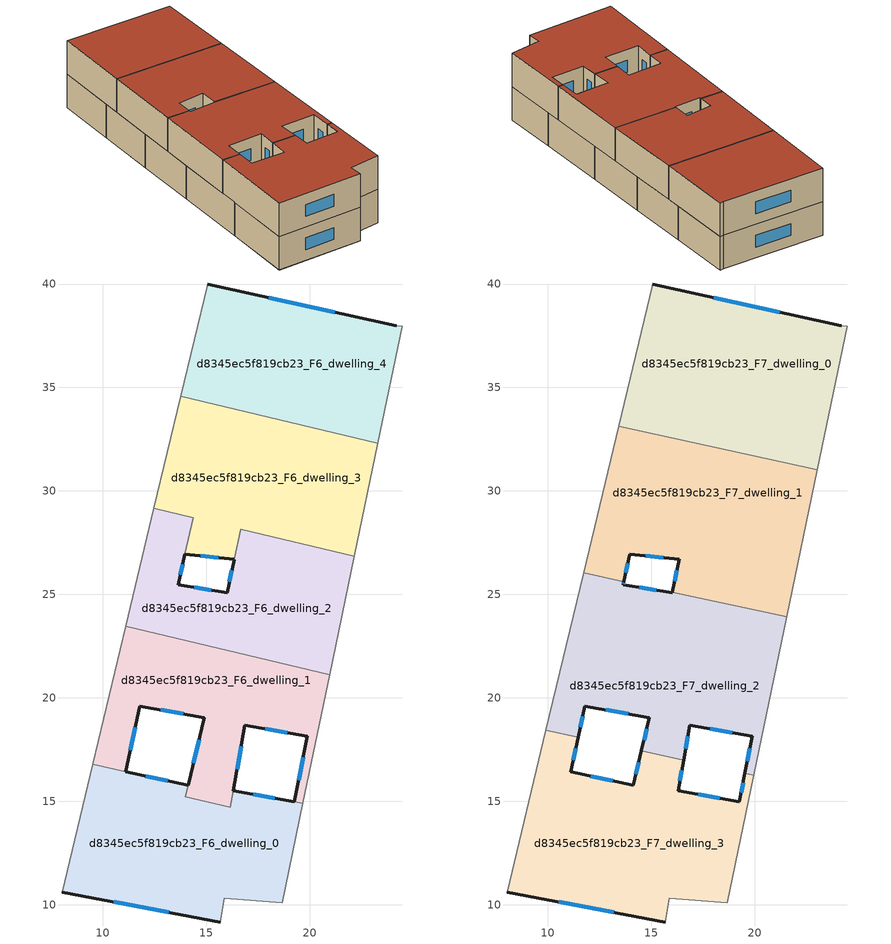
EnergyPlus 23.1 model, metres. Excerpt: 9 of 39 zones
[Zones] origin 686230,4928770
d8345ec5f819cb23_F6_dwelling_0
 floor to d8345ec5f819cb23_F5_dwelling_0 (EU_floor_Construction): 19.67,14.91 18.67,10.11 15.89,10.32 15.68,9.17 8.05,10.61 9.52,16.79 14.13,15.77 14,15.24 16.16,14.72 16.31,15.51 z18
 wall outside (EU_wall_Construction): 8.05,10.61 15.68,9.17 / 19.27,14.98 16.31,15.51 / 14.13,15.77 11.11,16.44 z18:21
 wall adiabatic (EU_wall_Construction): 15.68,9.17 15.89,10.32 18.67,10.11 19.67,14.91 / 9.53,16.79 8.05,10.61 z18:21
 wall to d8345ec5f819cb23_F6_dwelling_1 (EU_wall_Construction): 14,15.24 14.13,15.77 / 16.31,15.51 16.17,14.72 / 19.67,14.91 19.27,14.98 / 11.11,16.44 9.53,16.79 / 16.16,14.72 14,15.23 z18:21
 window (EU_Window_Construction): 10.53,10.14 13.2,9.64 / 18.31,15.15 17.27,15.34 / 13.15,15.99 12.09,16.22 z18.98:20.02
d8345ec5f819cb23_F6_dwelling_1
 floor to d8345ec5f819cb23_F5_dwelling_1 (EU_floor_Construction): 20.97,21.12 19.67,14.91 19.27,14.99 19.89,18.15 16.88,18.69 16.17,14.72 14,15.23 14.92,19.04 11.8,19.6 11.11,16.45 10.32,16.62 9.53,16.8 11.12,23.47 z18
 wall outside (EU_wall_Construction): 11.11,16.45 11.8,19.6 14.92,19.04 14.13,15.78 / 16.31,15.51 16.88,18.69 19.89,18.15 19.27,14.99 z18:21
 wall adiabatic (EU_wall_Construction): 11.12,23.47 9.53,16.8 / 19.67,14.91 20.97,21.12 z18:21
 wall to d8345ec5f819cb23_F6_dwelling_2 (EU_wall_Construction): 20.97,21.12 11.12,23.47 z18:21
 window (EU_Window_Construction): 14.66,17.98 14.39,16.84 / 12.81,19.42 13.9,19.22 / 11.33,17.47 11.57,18.57 / 19.69,17.12 19.47,16.01 / 17.86,18.51 18.91,18.33 / 16.5,16.55 16.69,17.66 z18.98:20.02
d8345ec5f819cb23_F6_dwelling_2
 floor to d8345ec5f819cb23_F5_dwelling_2 (EU_floor_Construction): 22.16,26.85 20.97,21.12 11.12,23.47 12.48,29.16 14.37,28.71 13.65,25.46 16.02,25.08 16.36,26.69 16.67,28.16 z18
 wall outside (EU_wall_Construction): 16.36,26.68 16.02,25.08 13.65,25.46 13.98,26.94 z18:21
 wall adiabatic (EU_wall_Construction): 20.97,21.12 22.16,26.85 / 12.48,29.16 11.12,23.47 z18:21
 wall to d8345ec5f819cb23_F6_dwelling_3 (EU_wall_Construction): 22.16,26.85 16.67,28.16 16.36,26.69 / 13.98,26.94 14.37,28.71 12.48,29.16 z18:21
 window (EU_Window_Construction): 15.25,25.2 14.42,25.34 / 16.25,26.16 16.13,25.6 / 13.76,25.94 13.87,26.46 z18.98:20.02
d8345ec5f819cb23_F6_dwelling_3
 floor to d8345ec5f819cb23_F5_dwelling_3 (EU_floor_Construction): 23.3,32.31 22.16,26.85 16.67,28.16 16.36,26.69 13.98,26.94 14.37,28.71 12.48,29.16 13.77,34.57 z18
 wall outside (EU_wall_Construction): 13.98,26.94 16.36,26.69 z18:21
 wall adiabatic (EU_wall_Construction): 13.77,34.57 12.48,29.16 / 22.16,26.85 23.3,32.31 z18:21
 wall to d8345ec5f819cb23_F6_dwelling_4 (EU_wall_Construction): 23.3,32.31 13.77,34.57 z18:21
 window (EU_Window_Construction): 14.75,26.86 15.59,26.77 z18.98:20.02
d8345ec5f819cb23_F6_dwelling_4
 floor to d8345ec5f819cb23_F5_dwelling_4 (EU_floor_Construction): 24.19,37.99 24.48,37.95 23.3,32.31 13.77,34.57 15.07,40 z18
 wall outside (EU_wall_Construction): 24.19,37.99 15.07,40 z18:21
 wall adiabatic (EU_wall_Construction): 15.07,40 13.77,34.57 / 23.3,32.31 24.48,37.95 24.19,37.99 z18:21
 window (EU_Window_Construction): 21.22,38.64 18.03,39.35 z18.98:20.02
d8345ec5f819cb23_F7_dwelling_0
 floor to d8345ec5f819cb23_F6_dwelling_4 (EU_floor_Construction): 24.19,37.99 24.48,37.95 23.3,32.31 13.77,34.57 15.07,40 z21
 floor to d8345ec5f819cb23_F6_dwelling_3 (EU_floor_Construction): 23.3,32.31 23.03,31.03 13.43,33.12 13.77,34.57 z21
 wall outside (EU_wall_Construction): 24.19,37.99 15.07,40 z21:24
 wall adiabatic (EU_wall_Construction): 23.03,31.03 24.48,37.95 24.19,37.99 / 15.07,40 13.43,33.12 z21:24
 wall to d8345ec5f819cb23_F7_dwelling_1 (EU_wall_Construction): 13.43,33.12 23.03,31.03 z21:24
 window (EU_Window_Construction): 21.22,38.64 18.03,39.35 z21.98:23.02
 roof outside (EU_roof_Construction): 23.03,31.03 24.48,37.95 24.19,37.99 15.07,40 13.43,33.12 z24
d8345ec5f819cb23_F7_dwelling_1
 floor to d8345ec5f819cb23_F6_dwelling_3 (EU_floor_Construction): 23.03,31.03 22.16,26.85 16.67,28.16 16.36,26.69 13.98,26.94 14.37,28.71 12.48,29.16 13.43,33.12 z21
 floor to d8345ec5f819cb23_F6_dwelling_2 (EU_floor_Construction): 14.37,28.71 13.69,25.62 11.74,26.05 12.48,29.16 z21; 22.16,26.85 21.55,23.91 16.03,25.11 16.67,28.16 z21
 wall outside (EU_wall_Construction): 13.69,25.62 13.98,26.94 16.36,26.69 16.03,25.11 z21:24
 wall adiabatic (EU_wall_Construction): 13.43,33.12 11.74,26.05 / 21.55,23.91 23.03,31.03 z21:24
 wall to d8345ec5f819cb23_F7_dwelling_2 (EU_wall_Construction): 16.03,25.11 21.55,23.91 / 11.74,26.05 13.69,25.62 z21:24
 window (EU_Window_Construction): 16.25,26.18 16.13,25.63 / 14.75,26.86 15.59,26.77 / 13.78,26.05 13.88,26.51 z21.98:23.02
 roof outside (EU_roof_Construction): 21.55,23.91 23.03,31.03 13.43,33.12 11.74,26.05 13.69,25.62 13.98,26.94 16.36,26.69 16.03,25.11 z24
d8345ec5f819cb23_F7_dwelling_2
 floor to d8345ec5f819cb23_F6_dwelling_1 (EU_floor_Construction): 20.97,21.12 19.95,16.26 19.54,16.35 19.89,18.15 16.88,18.69 16.57,17 14.53,17.44 14.92,19.04 11.8,19.6 11.47,18.11 9.92,18.44 11.12,23.47 z21
 floor to d8345ec5f819cb23_F6_dwelling_2 (EU_floor_Construction): 21.55,23.91 20.97,21.12 11.12,23.47 11.74,26.05 13.69,25.62 13.65,25.46 16.02,25.08 16.03,25.11 z21
 wall outside (EU_wall_Construction): 16.03,25.11 16.02,25.08 13.65,25.46 13.69,25.62 / 16.57,17 16.88,18.69 19.89,18.15 19.54,16.35 / 11.47,18.11 11.8,19.6 14.92,19.04 14.53,17.44 z21:24
 wall adiabatic (EU_wall_Construction): 19.95,16.26 21.55,23.91 / 11.74,26.05 9.92,18.45 z21:24
 wall to d8345ec5f819cb23_F7_dwelling_3 (EU_wall_Construction): 19.54,16.35 19.95,16.26 / 14.53,17.44 16.57,17 / 9.92,18.45 11.47,18.11 z21:24
 window (EU_Window_Construction): 15.25,25.2 14.42,25.34 / 19.77,17.56 19.65,16.94 / 17.86,18.51 18.91,18.33 / 16.67,17.55 16.78,18.14 / 14.79,18.52 14.66,17.96 / 12.81,19.42 13.9,19.22 / 11.58,18.59 11.69,19.11 / 13.66,25.51 13.67,25.57 z21.98:23.02
 roof outside (EU_roof_Construction): 19.95,16.26 21.55,23.91 16.03,25.11 16.02,25.08 13.65,25.46 13.69,25.62 11.74,26.05 9.92,18.45 11.47,18.11 11.8,19.6 14.92,19.04 14.53,17.44 16.57,17 16.88,18.69 19.89,18.15 19.54,16.35 z24
d8345ec5f819cb23_F7_dwelling_3
 floor to d8345ec5f819cb23_F6_dwelling_0 (EU_floor_Construction): 19.67,14.91 18.67,10.11 15.89,10.32 15.68,9.17 8.05,10.61 9.52,16.79 14.13,15.77 14,15.24 16.16,14.72 16.31,15.51 z21
 floor to d8345ec5f819cb23_F6_dwelling_1 (EU_floor_Construction): 16.57,17 16.17,14.72 14,15.23 14.53,17.44 z21; 11.47,18.11 11.11,16.44 9.53,16.79 9.92,18.44 z21; 19.95,16.26 19.67,14.91 19.27,14.99 19.54,16.35 z21
 wall outside (EU_wall_Construction): 14.53,17.44 14.13,15.77 11.11,16.44 11.47,18.11 / 19.54,16.35 19.27,14.98 16.31,15.51 16.57,17 / 8.05,10.61 15.68,9.17 z21:24
 wall adiabatic (EU_wall_Construction): 9.92,18.45 8.05,10.61 / 15.68,9.17 15.89,10.32 18.67,10.11 19.95,16.26 z21:24
 window (EU_Window_Construction): 11.23,16.98 11.35,17.56 / 13.15,15.99 12.09,16.22 / 14.4,16.9 14.26,16.31 / 16.4,15.99 16.49,16.51 / 18.31,15.15 17.27,15.34 / 19.45,15.9 19.36,15.43 / 10.53,10.14 13.2,9.64 z21.98:23.02
 roof outside (EU_roof_Construction): 18.67,10.11 19.95,16.26 19.54,16.35 19.27,14.98 16.31,15.51 16.57,17 14.53,17.44 14.13,15.77 11.11,16.44 11.47,18.11 9.92,18.45 8.05,10.61 15.68,9.17 15.89,10.32 z24
[Building]
EU S2 Campaign: North Axis=0; Terrain=City; Solar Distribution=FullExterior
[Site:Location]
Bologna: Latitude=44.5; Longitude=11.25; Time Zone=1; Elevation=37
[SizingPeriod:WeatherFileDays]
AnnualSizingPeriod: Begin Month=1; Begin Day of Month=1; End Month=12; End Day of Month=31; Day of Week for Start Day=Monday; Use Weather File Daylight Saving Period=No; Use Weather File Rain and Snow Indicators=No
[MATERIAL]
EU_InternalMass_Material: Roughness=MediumRough; Thickness=0.1; Conductivity=1; Density=1800; Specific Heat=900; Thermal Absorptance=0.9; Solar Absorptance=0.7; Visible Absorptance=0.7
[MATERIAL:NOMASS] Roughness=MediumRough; Thermal Absorptance=0.9; Solar Absorptance=0.7; Visible Absorptance=0.7
Name | Thermal Resistance
EU_wall_NoMass | 0.905828
EU_roof_NoMass | 0.37593
EU_floor_NoMass | 0.67114
[WINDOWMATERIAL:SIMPLEGLAZINGSYSTEM]
EU_Window_SimpleGlazing: UFactor=4.52486; Solar Heat Gain Coefficient=0.85; Visible Transmittance=0.85
[CONSTRUCTION]
EU_wall_Construction: EU_wall_NoMass
EU_roof_Construction: EU_roof_NoMass
EU_floor_Construction: EU_floor_NoMass
EU_Window_Construction: EU_Window_SimpleGlazing
EU_InternalMass_Construction: EU_InternalMass_Material
[ZONE] Type=1; Multiplier=1; Ceiling Height=autocalculate; Floor Area=autocalculate; Part of Total Floor Area=Yes
Name | Volume
d8345ec5f819cb23_F6_dwelling_0 | 181.391
d8345ec5f819cb23_F7_dwelling_0 | 206.147
d8345ec5f819cb23_F6_dwelling_1 | 148.389
d8345ec5f819cb23_F7_dwelling_1 | 206.122
d8345ec5f819cb23_F6_dwelling_2 | 153.127
d8345ec5f819cb23_F7_dwelling_2; d8345ec5f819cb23_F7_dwelling_3 | 206.136
d8345ec5f819cb23_F6_dwelling_3 | 176.725
d8345ec5f819cb23_F6_dwelling_4 | 164.918
[INTERNALMASS] Construction=EU_InternalMass_Construction
Name | Zone or ZoneList | Surface Area
d8345ec5f819cb23_F6_dwelling_0_EU_InternalMass | d8345ec5f819cb23_F6_dwelling_0 | 60.4631
d8345ec5f819cb23_F6_dwelling_1_EU_InternalMass | d8345ec5f819cb23_F6_dwelling_1 | 49.483
d8345ec5f819cb23_F6_dwelling_2_EU_InternalMass | d8345ec5f819cb23_F6_dwelling_2 | 51.043
d8345ec5f819cb23_F6_dwelling_3_EU_InternalMass | d8345ec5f819cb23_F6_dwelling_3 | 58.9084
d8345ec5f819cb23_F6_dwelling_4_EU_InternalMass | d8345ec5f819cb23_F6_dwelling_4 | 54.9725
d8345ec5f819cb23_F7_dwelling_0_EU_InternalMass | d8345ec5f819cb23_F7_dwelling_0 | 68.7157
d8345ec5f819cb23_F7_dwelling_1_EU_InternalMass | d8345ec5f819cb23_F7_dwelling_1 | 68.7168
d8345ec5f819cb23_F7_dwelling_2_EU_InternalMass | d8345ec5f819cb23_F7_dwelling_2 | 68.7148
d8345ec5f819cb23_F7_dwelling_3_EU_InternalMass | d8345ec5f819cb23_F7_dwelling_3 | 68.7181
[OTHEREQUIPMENT] Fuel Type=Electricity; Design Level Calculation Method=Watts/Area; Power per Zone Floor Area=1; Fraction Latent=0; Fraction Radiant=0; Fraction Lost=0; Carbon Dioxide Generation Rate=0; EndUse Subcategory=EU_Step8_InternalGains
Name | Zone or ZoneList or Space or SpaceList | Schedule
EU_Step8_InternalGain_d8345ec5f819cb23_F6_dwelling_0_f000 | d8345ec5f819cb23_F6_dwelling_0 | EU_Step8_GainSchedule_d8345ec5f819cb23_F6_dwelling_0_f000
EU_Step8_InternalGain_d8345ec5f819cb23_F6_dwelling_1_f000 | d8345ec5f819cb23_F6_dwelling_1 | EU_Step8_GainSchedule_d8345ec5f819cb23_F6_dwelling_1_f000
EU_Step8_InternalGain_d8345ec5f819cb23_F6_dwelling_2_f000 | d8345ec5f819cb23_F6_dwelling_2 | EU_Step8_GainSchedule_d8345ec5f819cb23_F6_dwelling_2_f000
EU_Step8_InternalGain_d8345ec5f819cb23_F6_dwelling_3_f000 | d8345ec5f819cb23_F6_dwelling_3 | EU_Step8_GainSchedule_d8345ec5f819cb23_F6_dwelling_3_f000
EU_Step8_InternalGain_d8345ec5f819cb23_F6_dwelling_4_f000 | d8345ec5f819cb23_F6_dwelling_4 | EU_Step8_GainSchedule_d8345ec5f819cb23_F6_dwelling_4_f000
EU_Step8_InternalGain_d8345ec5f819cb23_F7_dwelling_0_f000 | d8345ec5f819cb23_F7_dwelling_0 | EU_Step8_GainSchedule_d8345ec5f819cb23_F7_dwelling_0_f000
EU_Step8_InternalGain_d8345ec5f819cb23_F7_dwelling_1_f000 | d8345ec5f819cb23_F7_dwelling_1 | EU_Step8_GainSchedule_d8345ec5f819cb23_F7_dwelling_1_f000
EU_Step8_InternalGain_d8345ec5f819cb23_F7_dwelling_2_f000 | d8345ec5f819cb23_F7_dwelling_2 | EU_Step8_GainSchedule_d8345ec5f819cb23_F7_dwelling_2_f000
EU_Step8_InternalGain_d8345ec5f819cb23_F7_dwelling_3_f000 | d8345ec5f819cb23_F7_dwelling_3 | EU_Step8_GainSchedule_d8345ec5f819cb23_F7_dwelling_3_f000
[ZONEVENTILATION:DESIGNFLOWRATE] Schedule=EU_AlwaysOn; Design Flow Rate Calculation Method=AirChanges/Hour; Air Changes per Hour=0.73129; Ventilation Type=Natural; Fan Pressure Rise=0; Fan Total Efficiency=1; Constant Term Coefficient=1; Temperature Term Coefficient=0; Velocity Term Coefficient=0; Velocity Squared Term Coefficient=0; Minimum Indoor Temperature=-100; Maximum Indoor Temperature=100; Delta Temperature=-100; Minimum Outdoor Temperature=-100; Maximum Outdoor Temperature=100; Maximum Wind Speed=40
Name | Zone or ZoneList or Space or SpaceList
EU_ConstantAir_d8345ec5f819cb23_F6_dwelling_0 | d8345ec5f819cb23_F6_dwelling_0
EU_ConstantAir_d8345ec5f819cb23_F6_dwelling_1 | d8345ec5f819cb23_F6_dwelling_1
EU_ConstantAir_d8345ec5f819cb23_F6_dwelling_2 | d8345ec5f819cb23_F6_dwelling_2
EU_ConstantAir_d8345ec5f819cb23_F6_dwelling_3 | d8345ec5f819cb23_F6_dwelling_3
EU_ConstantAir_d8345ec5f819cb23_F6_dwelling_4 | d8345ec5f819cb23_F6_dwelling_4
EU_ConstantAir_d8345ec5f819cb23_F7_dwelling_0 | d8345ec5f819cb23_F7_dwelling_0
EU_ConstantAir_d8345ec5f819cb23_F7_dwelling_1 | d8345ec5f819cb23_F7_dwelling_1
EU_ConstantAir_d8345ec5f819cb23_F7_dwelling_2 | d8345ec5f819cb23_F7_dwelling_2
EU_ConstantAir_d8345ec5f819cb23_F7_dwelling_3 | d8345ec5f819cb23_F7_dwelling_3
[HVACTEMPLATE:THERMOSTAT] Constant Heating Setpoint=20; Constant Cooling Setpoint=50
EU_HeatOnly_d8345ec5f819cb23_F0_dwelling_0; EU_HeatOnly_d8345ec5f819cb23_F0_dwelling_1; EU_HeatOnly_d8345ec5f819cb23_F0_dwelling_2; EU_HeatOnly_d8345ec5f819cb23_F0_dwelling_3; EU_HeatOnly_d8345ec5f819cb23_F0_dwelling_4; EU_HeatOnly_d8345ec5f819cb23_F1_dwelling_0; EU_HeatOnly_d8345ec5f819cb23_F1_dwelling_1; EU_HeatOnly_d8345ec5f819cb23_F1_dwelling_2; EU_HeatOnly_d8345ec5f819cb23_F1_dwelling_3; EU_HeatOnly_d8345ec5f819cb23_F1_dwelling_4; EU_HeatOnly_d8345ec5f819cb23_F2_dwelling_0; EU_HeatOnly_d8345ec5f819cb23_F2_dwelling_1; EU_HeatOnly_d8345ec5f819cb23_F2_dwelling_2; EU_HeatOnly_d8345ec5f819cb23_F2_dwelling_3; EU_HeatOnly_d8345ec5f819cb23_F2_dwelling_4; EU_HeatOnly_d8345ec5f819cb23_F3_dwelling_0; EU_HeatOnly_d8345ec5f819cb23_F3_dwelling_1; EU_HeatOnly_d8345ec5f819cb23_F3_dwelling_2; EU_HeatOnly_d8345ec5f819cb23_F3_dwelling_3; EU_HeatOnly_d8345ec5f819cb23_F3_dwelling_4; EU_HeatOnly_d8345ec5f819cb23_F4_dwelling_0; EU_HeatOnly_d8345ec5f819cb23_F4_dwelling_1; EU_HeatOnly_d8345ec5f819cb23_F4_dwelling_2; EU_HeatOnly_d8345ec5f819cb23_F4_dwelling_3; EU_HeatOnly_d8345ec5f819cb23_F4_dwelling_4; EU_HeatOnly_d8345ec5f819cb23_F5_dwelling_0; EU_HeatOnly_d8345ec5f819cb23_F5_dwelling_1; EU_HeatOnly_d8345ec5f819cb23_F5_dwelling_2; EU_HeatOnly_d8345ec5f819cb23_F5_dwelling_3; EU_HeatOnly_d8345ec5f819cb23_F5_dwelling_4; EU_HeatOnly_d8345ec5f819cb23_F6_dwelling_0; EU_HeatOnly_d8345ec5f819cb23_F6_dwelling_1; EU_HeatOnly_d8345ec5f819cb23_F6_dwelling_2; EU_HeatOnly_d8345ec5f819cb23_F6_dwelling_3; EU_HeatOnly_d8345ec5f819cb23_F6_dwelling_4; EU_HeatOnly_d8345ec5f819cb23_F7_dwelling_0; EU_HeatOnly_d8345ec5f819cb23_F7_dwelling_1; EU_HeatOnly_d8345ec5f819cb23_F7_dwelling_2; EU_HeatOnly_d8345ec5f819cb23_F7_dwelling_3
[HVACTEMPLATE:ZONE:IDEALLOADSAIRSYSTEM] System Availability Schedule=EU_AlwaysOn; Maximum Heating Supply Air Temperature=50; Minimum Cooling Supply Air Temperature=13; Maximum Heating Supply Air Humidity Ratio=0.0156; Minimum Cooling Supply Air Humidity Ratio=0.0077; Heating Limit=NoLimit; Cooling Limit=NoLimit; Heating Availability Schedule=EU_AlwaysOn; Cooling Availability Schedule=EU_CoolingOff; Dehumidification Control Type=ConstantSensibleHeatRatio; Cooling Sensible Heat Ratio=0.7; Dehumidification Setpoint=60; Humidification Control Type=None; Humidification Setpoint=30; Outdoor Air Method=None; Outdoor Air Flow Rate per Person=0.00944; Outdoor Air Flow Rate per Zone Floor Area=0; Outdoor Air Flow Rate per Zone=0; Demand Controlled Ventilation Type=None; Outdoor Air Economizer Type=NoEconomizer; Heat Recovery Type=None; Sensible Heat Recovery Effectiveness=0.7; Latent Heat Recovery Effectiveness=0.65
Name | Template Thermostat
d8345ec5f819cb23_F6_dwelling_0 | EU_HeatOnly_d8345ec5f819cb23_F6_dwelling_0
d8345ec5f819cb23_F6_dwelling_1 | EU_HeatOnly_d8345ec5f819cb23_F6_dwelling_1
d8345ec5f819cb23_F6_dwelling_2 | EU_HeatOnly_d8345ec5f819cb23_F6_dwelling_2
d8345ec5f819cb23_F6_dwelling_3 | EU_HeatOnly_d8345ec5f819cb23_F6_dwelling_3
d8345ec5f819cb23_F6_dwelling_4 | EU_HeatOnly_d8345ec5f819cb23_F6_dwelling_4
d8345ec5f819cb23_F7_dwelling_0 | EU_HeatOnly_d8345ec5f819cb23_F7_dwelling_0
d8345ec5f819cb23_F7_dwelling_1 | EU_HeatOnly_d8345ec5f819cb23_F7_dwelling_1
d8345ec5f819cb23_F7_dwelling_2 | EU_HeatOnly_d8345ec5f819cb23_F7_dwelling_2
d8345ec5f819cb23_F7_dwelling_3 | EU_HeatOnly_d8345ec5f819cb23_F7_dwelling_3
[SIZING:ZONE] Zone Cooling Design Supply Air Temperature Input Method=SupplyAirTemperature; Zone Cooling Design Supply Air Temperature=13; Zone Heating Design Supply Air Temperature Input Method=SupplyAirTemperature; Zone Heating Design Supply Air Temperature=50; Zone Cooling Design Supply Air Humidity Ratio=0.008; Zone Heating Design Supply Air Humidity Ratio=0.008; Cooling Design Air Flow Method=DesignDay; Cooling Design Air Flow Rate=0; Cooling Minimum Air Flow per Zone Floor Area=0.000762; Cooling Minimum Air Flow=0; Cooling Minimum Air Flow Fraction=0.2; Heating Design Air Flow Method=DesignDay; Heating Design Air Flow Rate=0; Heating Maximum Air Flow per Zone Floor Area=0.002032; Heating Maximum Air Flow=0.141576; Heating Maximum Air Flow Fraction=0.3; Account for Dedicated Outdoor Air System=No; Dedicated Outdoor Air System Control Strategy=NeutralSupplyAir; Dedicated Outdoor Air Low Setpoint Temperature for Design=autosize; Dedicated Outdoor Air High Setpoint Temperature for Design=autosize; Zone Load Sizing Method=Sensible Load Only No Latent Load; Zone Latent Cooling Design Supply Air Humidity Ratio Input Method=HumidityRatioDifference; Zone Cooling Design Supply Air Humidity Ratio Difference=0.005; Zone Latent Heating Design Supply Air Humidity Ratio Input Method=HumidityRatioDifference; Zone Humidification Design Supply Air Humidity Ratio Difference=0.005
d8345ec5f819cb23_F6_dwelling_0; d8345ec5f819cb23_F6_dwelling_1; d8345ec5f819cb23_F6_dwelling_2; d8345ec5f819cb23_F6_dwelling_3; d8345ec5f819cb23_F6_dwelling_4; d8345ec5f819cb23_F7_dwelling_0; d8345ec5f819cb23_F7_dwelling_1; d8345ec5f819cb23_F7_dwelling_2; d8345ec5f819cb23_F7_dwelling_3
[SCHEDULE:CONSTANT]
Name | Hourly Value
EU_AlwaysOn | 1
EU_CoolingOff | 0
[SCHEDULE:FILE] Column Number=1; Rows to Skip at Top=0; Number of Hours of Data=8760; Column Separator=Comma; Interpolate to Timestep=No; Minutes per Item=60; Adjust Schedule for Daylight Savings=Yes
Name | File
EU_Step8_GainSchedule_d8345ec5f819cb23_F6_dwelling_0_f000 | ../../schedules/d8345ec5f819cb23/d8345ec5f819cb23_F6_dwelling_0_f000_gain.csv
EU_Step8_GainSchedule_d8345ec5f819cb23_F6_dwelling_1_f000 | ../../schedules/d8345ec5f819cb23/d8345ec5f819cb23_F6_dwelling_1_f000_gain.csv
EU_Step8_GainSchedule_d8345ec5f819cb23_F6_dwelling_2_f000 | ../../schedules/d8345ec5f819cb23/d8345ec5f819cb23_F6_dwelling_2_f000_gain.csv
EU_Step8_GainSchedule_d8345ec5f819cb23_F6_dwelling_3_f000 | ../../schedules/d8345ec5f819cb23/d8345ec5f819cb23_F6_dwelling_3_f000_gain.csv
EU_Step8_GainSchedule_d8345ec5f819cb23_F6_dwelling_4_f000 | ../../schedules/d8345ec5f819cb23/d8345ec5f819cb23_F6_dwelling_4_f000_gain.csv
EU_Step8_GainSchedule_d8345ec5f819cb23_F7_dwelling_0_f000 | ../../schedules/d8345ec5f819cb23/d8345ec5f819cb23_F7_dwelling_0_f000_gain.csv
EU_Step8_GainSchedule_d8345ec5f819cb23_F7_dwelling_1_f000 | ../../schedules/d8345ec5f819cb23/d8345ec5f819cb23_F7_dwelling_1_f000_gain.csv
EU_Step8_GainSchedule_d8345ec5f819cb23_F7_dwelling_2_f000 | ../../schedules/d8345ec5f819cb23/d8345ec5f819cb23_F7_dwelling_2_f000_gain.csv
EU_Step8_GainSchedule_d8345ec5f819cb23_F7_dwelling_3_f000 | ../../schedules/d8345ec5f819cb23/d8345ec5f819cb23_F7_dwelling_3_f000_gain.csv
